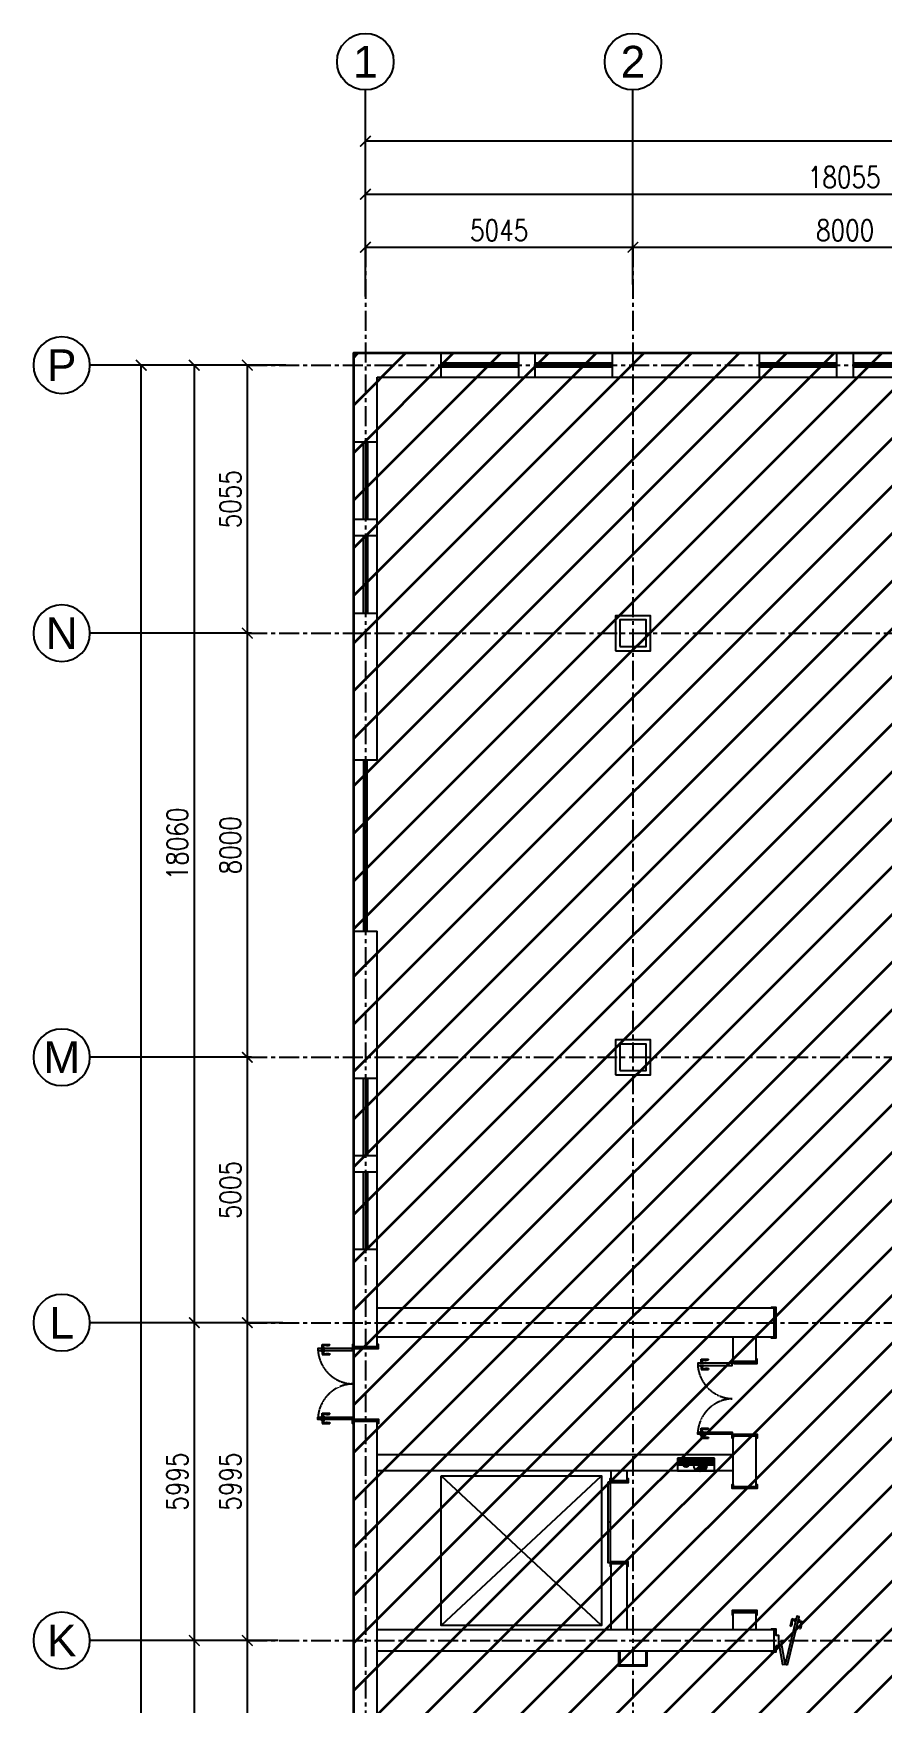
# Model space of a CAD drawing. Header units: millimetres. Extents: x -6033 to 120673, y -4970 to 90533.
# Drawn here: x -6033 to 9976, y 59030 to 90533 of the extents above; entities that cross this region are included whole.
import ezdxf
from ezdxf.enums import TextEntityAlignment as Align

# ---------------------------------------------------------------- set-up
doc = ezdxf.new("R2010")
doc.units = ezdxf.units.MM
for name, pattern in [('I-AR$0$CENTER', [2, 1.25, -0.25, 0.25, -0.25]), ('I-AR$0$DASH', [0.35, 0.25, -0.1]), ('I-AR$0$DASHDOT', [25.4, 12.7, -6.35, 0, -6.35])]:
    doc.linetypes.add(name, pattern=pattern)
doc.layers.get('DefPoints').update_dxf_attribs({"color": 250})
for name, color, linetype in [('I-AR$0$0-建-楼梯', 1, 'Continuous'), ('I-AR$0$0-建-轴号', 1, 'Continuous'), ('I-AR$0$0M-FIRE', 30, 'I-AR$0$DASHDOT'), ('I-AR$0$1-窗', 2, 'Continuous'), ('I-AR$0$A-Fire box', 12, 'Continuous'), ('I-AR$0$AXIS_TEXT', 7, 'Continuous'), ('I-AR$0$D-BASE-INTWALL', 1, 'Continuous'), ('I-AR$0$D-BASE-WALL', 4, 'Continuous'), ('I-AR$0$GZET_DIM_1-200_平面尺寸标注', 1, 'Continuous'), ('I-AR$0$I—平面—门', 1, 'Continuous')]:
    doc.layers.add(name, color=color, linetype=linetype)
for name, color, linetype, lineweight in [('I-AR$0$GZET_COL_GRID_1-200_轴线', 8, 'I-AR$0$CENTER', 25), ('I-AR$0$I-SCOPE', 252, 'Continuous', 35), ('I-AR$0$消火栓', 10, 'Continuous', 70)]:
    doc.layers.add(name, color=color, linetype=linetype, lineweight=lineweight)
doc.styles.add('I-AR$0$GZET-DIMT', font='romans.shx', dxfattribs={"width": 0.8})
doc.styles.add('I-AR$0$GZET-HT', font='arial.ttf', dxfattribs={"width": 0.8})
doc.dimstyles.new('I-AR$0$GZET_200', dxfattribs={"dimscale": 200, "dimtxt": 2, "dimasz": 1, "dimexe": 1, "dimexo": 1.5, "dimgap": 0.6, "dimtad": 1, "dimdec": 0, "dimrnd": 0.005, "dimzin": 0, "dimdsep": 46, "dimtxsty": 'I-AR$0$GZET-DIMT', "dimblk": 'I-AR$0$_ArchTick', "dimcen": 0.125, "dimclrd": 1, "dimclre": 1, "dimclrt": 2, "dimadec": 0, "dimazin": 0, "dimtfac": 1, "dimtdec": 0, "dimtix": 1, "dimtmove": 2, "dimatfit": 3, "dimldrblk": 'I-AR$0$_Dot', "dimfxl": 1, "dimtvp": 1, "dimtolj": 1, "dimtzin": 0, "dimarcsym": 0})

# ---------------------------------------------------------------- blocks, each defined once
blk = doc.blocks.new('I-AR$0$chuanghu1')
for p, q in [((0, 3230), (450, 3230)), ((0, 1770), (450, 1770)), ((0, 1460), (450, 1460)), ((0, 0), (450, 0))]:
    blk.add_line(p, q)
at = {"layer": 'I-AR$0$1-窗'}
for p, q in [((185, 3230), (185, 1770)), ((225, 3230), (225, 1770)), ((265, 3230), (265, 1770)), ((185, 1460), (185, 0)), ((225, 1460), (225, 0)), ((265, 1460), (265, 0))]:
    blk.add_line(p, q, dxfattribs=at)
blk = doc.blocks.new('I-AR$0$X1')
at = {"color": 0}
for p, q in [((-127, 121), (-67, 61)), ((-126, 135), (-59, 68)), ((-125, 106), (-74, 54)), ((-124, 148), (-52, 75)), ((-122, 159), (-45, 83)), ((-121, 87), (-81, 47)), ((-118, 170), (-38, 90)), ((-114, 179), (-31, 97)), ((-110, 62), (-88, 40)), ((-109, 189), (-24, 104)), ((-103, 197), (-17, 111)), ((-97, 205), (-10, 118)), ((-90, 213), (-3, 125)), ((-90, 36), (87, 213)), ((-83, 219), (4, 132)), ((-75, 226), (11, 139)), ((-67, 231), (18, 146)), ((-58, 236), (25, 153)), ((-48, 241), (32, 160)), ((-37, 244), (40, 167)), ((-26, 247), (47, 174)), ((-14, 249), (54, 182)), ((0, 250), (61, 189)), ((15, 249), (68, 196)), ((33, 245), (75, 203)), ((56, 235), (82, 210))]:
    blk.add_line(p, q, dxfattribs=at)
blk.add_circle((-2, 125), 125, dxfattribs=at)
blk = doc.blocks.new('I-AR$0$A$C33C75492')
at = {"layer": 'I-AR$0$A-Fire box'}
for p, q in [((-280732, 1890493), (-281432, 1890493)), ((-281432, 1890493), (-281432, 1890373)), ((-281432, 1890383), (-280732, 1890383)), ((-281432, 1890373), (-280732, 1890373)), ((-281432, 1890373), (-280732, 1890373)), ((-281432, 1890373), (-281432, 1890253)), ((-281432, 1890363), (-280732, 1890363)), ((-281432, 1890353), (-280732, 1890353)), ((-281432, 1890343), (-280732, 1890343)), ((-281432, 1890333), (-280732, 1890333)), ((-281432, 1890323), (-280732, 1890323)), ((-281432, 1890313), (-280732, 1890313)), ((-281432, 1890303), (-280732, 1890303)), ((-281432, 1890293), (-280732, 1890293)), ((-281432, 1890283), (-280732, 1890283)), ((-281432, 1890273), (-280732, 1890273)), ((-281432, 1890263), (-280732, 1890263)), ((-281432, 1890253), (-280732, 1890253)), ((-280732, 1890373), (-280732, 1890493)), ((-280732, 1890253), (-280732, 1890373))]:
    blk.add_line(p, q, dxfattribs=at)
at = {"layer": 'I-AR$0$A-Fire box', "color": 8}
for p, q in [((-280952, 1890360), (-280832, 1890360)), ((-280951, 1890370), (-280832, 1890370)), ((-280951, 1890350), (-280833, 1890350)), ((-280949, 1890380), (-280835, 1890380)), ((-280948, 1890340), (-280836, 1890340)), ((-280945, 1890390), (-280839, 1890390)), ((-280943, 1890330), (-280841, 1890330)), ((-280938, 1890400), (-280846, 1890400)), ((-280935, 1890320), (-280849, 1890320)), ((-280927, 1890410), (-280856, 1890410)), ((-280922, 1890310), (-280861, 1890310)), ((-280906, 1890420), (-280877, 1890420))]:
    blk.add_line(p, q, dxfattribs=at)
blk.add_circle((-280892, 1890361), 60, dxfattribs=at)
at = {"layer": 'I-AR$0$A-Fire box', "color": 8, "extrusion": (0, 0, -1), "xscale": -1, "zscale": -1}
blk.add_blockref('I-AR$0$X1', (281160, 1890258), dxfattribs=at)
blk = doc.blocks.new('I-AR$0$tyjuk')
at = {"layer": 'I-AR$0$I—平面—门'}
for p, q in [((252, 432), (218, 295)), ((314, 417), (252, 432)), ((309, 396), (267, 407)), ((318, 435), (304, 379)), ((310, 378), (304, 379)), ((325, 442), (307, 369)), ((314, 368), (308, 369)), ((331, 440), (314, 368)), ((318, 435), (323, 434)), ((325, 442), (331, 440)), ((380, 429), (362, 356)), ((362, 356), (369, 354)), ((386, 427), (369, 354)), ((371, 363), (376, 362)), ((389, 417), (376, 362)), ((386, 427), (380, 429)), ((380, 379), (421, 369)), ((389, 417), (384, 419)), ((385, 400), (447, 385)), ((447, 385), (414, 247)), ((232, 291), (218, 295)), ((399, 250), (414, 247))]:
    blk.add_line(p, q, dxfattribs=at)
for points in [[(171, -432), (390, 471), (342, 483), (122, -421)], [(0, 0), (73, -429), (122, -421), (49, 8)]]:
    blk.add_lwpolyline(points, close=True, dxfattribs=at)
for points in [[(267, 407, 0.208715), (252, 343, -0.061819), (232, 291, -10.704779)], [(421, 369, -0.208715), (406, 305, 0.061819), (399, 250, 10.704779)]]:
    blk.add_lwpolyline(points, format="xyb", dxfattribs=at)
blk = doc.blocks.new('I-AR$0$_AXISO')
blk.add_circle((0, 0), 0.5)
at = {"layer": 'I-AR$0$AXIS_TEXT', "style": 'I-AR$0$GZET-HT'}
blk.add_attdef('A', text='', height=0.56, dxfattribs=at).set_placement((0, 0), align=Align.MIDDLE_CENTER)
blk = doc.blocks.new('I-AR$0$_ArchTick')
at = {"color": 2, "linetype": 'ByBlock', "const_width": 0.15}
blk.add_lwpolyline([(-0.5, -0.5), (0.5, 0.5)], dxfattribs=at)
blk = doc.blocks.new('*D310')
at = {"layer": 'DefPoints', "color": 0, "transparency": 16777216}
for p in [(5270, 86500), (225, 85500), (5270, 85500)]:
    blk.add_point(p, dxfattribs=at)
at = {"layer": 'I-AR$0$GZET_DIM_1-200_平面尺寸标注', "color": 1, "lineweight": -2, "transparency": 16777216}
for p, q in [((225, 85800), (225, 86700)), ((5270, 85800), (5270, 86700)), ((225, 86500), (5270, 86500))]:
    blk.add_line(p, q, dxfattribs=at)
at = {"layer": 'I-AR$0$GZET_DIM_1-200_平面尺寸标注', "color": 1, "lineweight": -2, "transparency": 16777216, "xscale": 200, "yscale": 200, "zscale": 200, "rotation": 180}
blk.add_blockref('I-AR$0$_ArchTick', (225, 86500), dxfattribs=at)
at = {"layer": 'I-AR$0$GZET_DIM_1-200_平面尺寸标注', "color": 1, "lineweight": -2, "transparency": 16777216, "xscale": 200, "yscale": 200, "zscale": 200}
blk.add_blockref('I-AR$0$_ArchTick', (5270, 86500), dxfattribs=at)
at = {"layer": 'I-AR$0$GZET_DIM_1-200_平面尺寸标注', "color": 2, "transparency": 16777216, "insert": (2747.5, 86820), "char_height": 400, "attachment_point": 5, "style": 'I-AR$0$GZET-DIMT'}
blk.add_mtext('\\A1;5045', dxfattribs=at)
blk = doc.blocks.new('I-AR$0$_Dot')
at = {"color": 0, "linetype": 'ByBlock', "lineweight": -2}
blk.add_line((-0.5, 0), (-1, 0), dxfattribs=at)
at = {"color": 0, "linetype": 'ByBlock', "const_width": 0.5}
blk.add_lwpolyline([(-0.25, 0, 1), (0.25, 0, 1)], format="xyb", close=True, dxfattribs=at)
blk = doc.blocks.new('*D311')
at = {"layer": 'DefPoints', "color": 0, "transparency": 16777216}
for p in [(13270, 86500), (5270, 85500), (13270, 85500)]:
    blk.add_point(p, dxfattribs=at)
at = {"layer": 'I-AR$0$GZET_DIM_1-200_平面尺寸标注', "color": 1, "lineweight": -2, "transparency": 16777216}
for p, q in [((5270, 85800), (5270, 86700)), ((13270, 85800), (13270, 86700)), ((5270, 86500), (13270, 86500))]:
    blk.add_line(p, q, dxfattribs=at)
at = {"layer": 'I-AR$0$GZET_DIM_1-200_平面尺寸标注', "color": 1, "lineweight": -2, "transparency": 16777216, "xscale": 200, "yscale": 200, "zscale": 200, "rotation": 180}
blk.add_blockref('I-AR$0$_ArchTick', (5270, 86500), dxfattribs=at)
at = {"layer": 'I-AR$0$GZET_DIM_1-200_平面尺寸标注', "color": 1, "lineweight": -2, "transparency": 16777216, "xscale": 200, "yscale": 200, "zscale": 200}
blk.add_blockref('I-AR$0$_ArchTick', (13270, 86500), dxfattribs=at)
at = {"layer": 'I-AR$0$GZET_DIM_1-200_平面尺寸标注', "color": 2, "transparency": 16777216, "insert": (9270, 86820), "char_height": 400, "attachment_point": 5, "style": 'I-AR$0$GZET-DIMT'}
blk.add_mtext('\\A1;8000', dxfattribs=at)
blk = doc.blocks.new('*D268')
at = {"layer": 'DefPoints', "color": 0, "transparency": 16777216}
for p in [(-2000, 60220), (-1622, 60220), (-1622, 54220)]:
    blk.add_point(p, dxfattribs=at)
at = {"layer": 'I-AR$0$GZET_DIM_1-200_平面尺寸标注', "color": 1, "lineweight": -2, "transparency": 16777216}
for p, q in [((-1922, 60220), (-2200, 60220)), ((-2000, 54220), (-2000, 60220)), ((-1922, 54220), (-2200, 54220))]:
    blk.add_line(p, q, dxfattribs=at)
at = {"layer": 'I-AR$0$GZET_DIM_1-200_平面尺寸标注', "color": 1, "lineweight": -2, "transparency": 16777216, "xscale": 200, "yscale": 200, "zscale": 200}
for p, rotation in [((-2000, 60220), 90), ((-2000, 54220), 270)]:
    blk.add_blockref('I-AR$0$_ArchTick', p, dxfattribs=dict(at, rotation=rotation))
at = {"layer": 'I-AR$0$GZET_DIM_1-200_平面尺寸标注', "color": 2, "transparency": 16777216, "insert": (-2320, 57220), "char_height": 400, "attachment_point": 5, "rotation": 90, "style": 'I-AR$0$GZET-DIMT'}
blk.add_mtext('\\A1;6000', dxfattribs=at)
blk = doc.blocks.new('*D269')
at = {"layer": 'DefPoints', "color": 0, "transparency": 16777216}
for p in [(-2000, 66215), (-1622, 66215), (-1622, 60220)]:
    blk.add_point(p, dxfattribs=at)
at = {"layer": 'I-AR$0$GZET_DIM_1-200_平面尺寸标注', "color": 1, "lineweight": -2, "transparency": 16777216}
for p, q in [((-1922, 66215), (-2200, 66215)), ((-2000, 60220), (-2000, 66215)), ((-1922, 60220), (-2200, 60220))]:
    blk.add_line(p, q, dxfattribs=at)
at = {"layer": 'I-AR$0$GZET_DIM_1-200_平面尺寸标注', "color": 1, "lineweight": -2, "transparency": 16777216, "xscale": 200, "yscale": 200, "zscale": 200}
for p, rotation in [((-2000, 66215), 90), ((-2000, 60220), 270)]:
    blk.add_blockref('I-AR$0$_ArchTick', p, dxfattribs=dict(at, rotation=rotation))
at = {"layer": 'I-AR$0$GZET_DIM_1-200_平面尺寸标注', "color": 2, "transparency": 16777216, "insert": (-2320, 63218), "char_height": 400, "attachment_point": 5, "rotation": 90, "style": 'I-AR$0$GZET-DIMT'}
blk.add_mtext('\\A1;5995', dxfattribs=at)
blk = doc.blocks.new('*D270')
at = {"layer": 'DefPoints', "color": 0, "transparency": 16777216}
for p in [(-2000, 71220), (-1622, 71220), (-1622, 66215)]:
    blk.add_point(p, dxfattribs=at)
at = {"layer": 'I-AR$0$GZET_DIM_1-200_平面尺寸标注', "color": 1, "lineweight": -2, "transparency": 16777216}
for p, q in [((-1922, 71220), (-2200, 71220)), ((-2000, 66215), (-2000, 71220)), ((-1922, 66215), (-2200, 66215))]:
    blk.add_line(p, q, dxfattribs=at)
at = {"layer": 'I-AR$0$GZET_DIM_1-200_平面尺寸标注', "color": 1, "lineweight": -2, "transparency": 16777216, "xscale": 200, "yscale": 200, "zscale": 200}
for p, rotation in [((-2000, 71220), 90), ((-2000, 66215), 270)]:
    blk.add_blockref('I-AR$0$_ArchTick', p, dxfattribs=dict(at, rotation=rotation))
at = {"layer": 'I-AR$0$GZET_DIM_1-200_平面尺寸标注', "color": 2, "transparency": 16777216, "insert": (-2320, 68718), "char_height": 400, "attachment_point": 5, "rotation": 90, "style": 'I-AR$0$GZET-DIMT'}
blk.add_mtext('\\A1;5005', dxfattribs=at)
blk = doc.blocks.new('*D271')
at = {"layer": 'DefPoints', "color": 0, "transparency": 16777216}
for p in [(-2000, 79220), (-1622, 79220), (-1622, 71220)]:
    blk.add_point(p, dxfattribs=at)
at = {"layer": 'I-AR$0$GZET_DIM_1-200_平面尺寸标注', "color": 1, "lineweight": -2, "transparency": 16777216}
for p, q in [((-1922, 79220), (-2200, 79220)), ((-2000, 71220), (-2000, 79220)), ((-1922, 71220), (-2200, 71220))]:
    blk.add_line(p, q, dxfattribs=at)
at = {"layer": 'I-AR$0$GZET_DIM_1-200_平面尺寸标注', "color": 1, "lineweight": -2, "transparency": 16777216, "xscale": 200, "yscale": 200, "zscale": 200}
for p, rotation in [((-2000, 79220), 90), ((-2000, 71220), 270)]:
    blk.add_blockref('I-AR$0$_ArchTick', p, dxfattribs=dict(at, rotation=rotation))
at = {"layer": 'I-AR$0$GZET_DIM_1-200_平面尺寸标注', "color": 2, "transparency": 16777216, "insert": (-2320, 75220), "char_height": 400, "attachment_point": 5, "rotation": 90, "style": 'I-AR$0$GZET-DIMT'}
blk.add_mtext('\\A1;8000', dxfattribs=at)
blk = doc.blocks.new('*D272')
at = {"layer": 'DefPoints', "color": 0, "transparency": 16777216}
for p in [(-2000, 84275), (-1622, 84275), (-1622, 79220)]:
    blk.add_point(p, dxfattribs=at)
at = {"layer": 'I-AR$0$GZET_DIM_1-200_平面尺寸标注', "color": 1, "lineweight": -2, "transparency": 16777216}
for p, q in [((-1922, 84275), (-2200, 84275)), ((-2000, 79220), (-2000, 84275)), ((-1922, 79220), (-2200, 79220))]:
    blk.add_line(p, q, dxfattribs=at)
at = {"layer": 'I-AR$0$GZET_DIM_1-200_平面尺寸标注', "color": 1, "lineweight": -2, "transparency": 16777216, "xscale": 200, "yscale": 200, "zscale": 200}
for p, rotation in [((-2000, 84275), 90), ((-2000, 79220), 270)]:
    blk.add_blockref('I-AR$0$_ArchTick', p, dxfattribs=dict(at, rotation=rotation))
at = {"layer": 'I-AR$0$GZET_DIM_1-200_平面尺寸标注', "color": 2, "transparency": 16777216, "insert": (-2320, 81748), "char_height": 400, "attachment_point": 5, "rotation": 90, "style": 'I-AR$0$GZET-DIMT'}
blk.add_mtext('\\A1;5055', dxfattribs=at)
blk = doc.blocks.new('*D291')
at = {"layer": 'DefPoints', "color": 0, "transparency": 16777216}
for p in [(18280, 87500), (225, 85836), (18280, 85836)]:
    blk.add_point(p, dxfattribs=at)
at = {"layer": 'I-AR$0$GZET_DIM_1-200_平面尺寸标注', "color": 1, "lineweight": -2, "transparency": 16777216}
for p, q in [((225, 86136), (225, 87700)), ((18280, 86136), (18280, 87700)), ((225, 87500), (18280, 87500))]:
    blk.add_line(p, q, dxfattribs=at)
at = {"layer": 'I-AR$0$GZET_DIM_1-200_平面尺寸标注', "color": 1, "lineweight": -2, "transparency": 16777216, "xscale": 200, "yscale": 200, "zscale": 200, "rotation": 180}
blk.add_blockref('I-AR$0$_ArchTick', (225, 87500), dxfattribs=at)
at = {"layer": 'I-AR$0$GZET_DIM_1-200_平面尺寸标注', "color": 1, "lineweight": -2, "transparency": 16777216, "xscale": 200, "yscale": 200, "zscale": 200}
blk.add_blockref('I-AR$0$_ArchTick', (18280, 87500), dxfattribs=at)
at = {"layer": 'I-AR$0$GZET_DIM_1-200_平面尺寸标注', "color": 2, "transparency": 16777216, "insert": (9253, 87820), "char_height": 400, "attachment_point": 5, "style": 'I-AR$0$GZET-DIMT'}
blk.add_mtext('\\A1;18055', dxfattribs=at)
blk = doc.blocks.new('*D297')
at = {"layer": 'DefPoints', "color": 0, "transparency": 16777216}
for p in [(225, 88500), (225, 85268), (114415, 85060)]:
    blk.add_point(p, dxfattribs=at)
at = {"layer": 'I-AR$0$GZET_DIM_1-200_平面尺寸标注', "color": 1, "lineweight": -2, "transparency": 16777216}
for p, q in [((225, 85568), (225, 88700)), ((114415, 85360), (114415, 88700)), ((114415, 88500), (225, 88500))]:
    blk.add_line(p, q, dxfattribs=at)
at = {"layer": 'I-AR$0$GZET_DIM_1-200_平面尺寸标注', "color": 1, "lineweight": -2, "transparency": 16777216, "xscale": 200, "yscale": 200, "zscale": 200, "rotation": 180}
blk.add_blockref('I-AR$0$_ArchTick', (225, 88500), dxfattribs=at)
at = {"layer": 'I-AR$0$GZET_DIM_1-200_平面尺寸标注', "color": 1, "lineweight": -2, "transparency": 16777216, "xscale": 200, "yscale": 200, "zscale": 200}
blk.add_blockref('I-AR$0$_ArchTick', (114415, 88500), dxfattribs=at)
at = {"layer": 'I-AR$0$GZET_DIM_1-200_平面尺寸标注', "color": 2, "transparency": 16777216, "insert": (57320, 88820), "char_height": 400, "attachment_point": 5, "style": 'I-AR$0$GZET-DIMT'}
blk.add_mtext('\\A1;114190', dxfattribs=at)
blk = doc.blocks.new('*D298')
at = {"layer": 'DefPoints', "color": 0, "transparency": 16777216}
for p in [(-1031, 84275), (-3000, 66215), (-1031, 66215)]:
    blk.add_point(p, dxfattribs=at)
at = {"layer": 'I-AR$0$GZET_DIM_1-200_平面尺寸标注', "color": 1, "lineweight": -2, "transparency": 16777216}
for p, q in [((-1331, 84275), (-3200, 84275)), ((-3000, 84275), (-3000, 66215)), ((-1331, 66215), (-3200, 66215))]:
    blk.add_line(p, q, dxfattribs=at)
at = {"layer": 'I-AR$0$GZET_DIM_1-200_平面尺寸标注', "color": 1, "lineweight": -2, "transparency": 16777216, "xscale": 200, "yscale": 200, "zscale": 200}
for p, rotation in [((-3000, 84275), 90), ((-3000, 66215), 270)]:
    blk.add_blockref('I-AR$0$_ArchTick', p, dxfattribs=dict(at, rotation=rotation))
at = {"layer": 'I-AR$0$GZET_DIM_1-200_平面尺寸标注', "color": 2, "transparency": 16777216, "insert": (-3320, 75245), "char_height": 400, "attachment_point": 5, "rotation": 90, "style": 'I-AR$0$GZET-DIMT'}
blk.add_mtext('\\A1;18060', dxfattribs=at)
blk = doc.blocks.new('*D299')
at = {"layer": 'DefPoints', "color": 0, "transparency": 16777216}
for p in [(-1031, 66215), (-3000, 60220), (-1118, 60220)]:
    blk.add_point(p, dxfattribs=at)
at = {"layer": 'I-AR$0$GZET_DIM_1-200_平面尺寸标注', "color": 1, "lineweight": -2, "transparency": 16777216}
for p, q in [((-1331, 66215), (-3200, 66215)), ((-3000, 66215), (-3000, 60220)), ((-1418, 60220), (-3200, 60220))]:
    blk.add_line(p, q, dxfattribs=at)
at = {"layer": 'I-AR$0$GZET_DIM_1-200_平面尺寸标注', "color": 1, "lineweight": -2, "transparency": 16777216, "xscale": 200, "yscale": 200, "zscale": 200}
for p, rotation in [((-3000, 66215), 90), ((-3000, 60220), 270)]:
    blk.add_blockref('I-AR$0$_ArchTick', p, dxfattribs=dict(at, rotation=rotation))
at = {"layer": 'I-AR$0$GZET_DIM_1-200_平面尺寸标注', "color": 2, "transparency": 16777216, "insert": (-3320, 63218), "char_height": 400, "attachment_point": 5, "rotation": 90, "style": 'I-AR$0$GZET-DIMT'}
blk.add_mtext('\\A1;5995', dxfattribs=at)
blk = doc.blocks.new('*D300')
at = {"layer": 'DefPoints', "color": 0, "transparency": 16777216}
for p in [(-1118, 60220), (-3000, 18175), (-988, 18175)]:
    blk.add_point(p, dxfattribs=at)
at = {"layer": 'I-AR$0$GZET_DIM_1-200_平面尺寸标注', "color": 1, "lineweight": -2, "transparency": 16777216}
for p, q in [((-1418, 60220), (-3200, 60220)), ((-3000, 60220), (-3000, 18175)), ((-1288, 18175), (-3200, 18175))]:
    blk.add_line(p, q, dxfattribs=at)
at = {"layer": 'I-AR$0$GZET_DIM_1-200_平面尺寸标注', "color": 1, "lineweight": -2, "transparency": 16777216, "xscale": 200, "yscale": 200, "zscale": 200}
for p, rotation in [((-3000, 60220), 90), ((-3000, 18175), 270)]:
    blk.add_blockref('I-AR$0$_ArchTick', p, dxfattribs=dict(at, rotation=rotation))
at = {"layer": 'I-AR$0$GZET_DIM_1-200_平面尺寸标注', "color": 2, "transparency": 16777216, "insert": (-3320, 39198), "char_height": 400, "attachment_point": 5, "rotation": 90, "style": 'I-AR$0$GZET-DIMT'}
blk.add_mtext('\\A1;42045', dxfattribs=at)
blk = doc.blocks.new('*D302')
at = {"layer": 'DefPoints', "color": 0, "transparency": 16777216}
for p in [(-4000, 84275), (-972, 84275), (-962, 225)]:
    blk.add_point(p, dxfattribs=at)
at = {"layer": 'I-AR$0$GZET_DIM_1-200_平面尺寸标注', "color": 1, "lineweight": -2, "transparency": 16777216}
for p, q in [((-1272, 84275), (-4200, 84275)), ((-4000, 225), (-4000, 84275)), ((-1262, 225), (-4200, 225))]:
    blk.add_line(p, q, dxfattribs=at)
at = {"layer": 'I-AR$0$GZET_DIM_1-200_平面尺寸标注', "color": 1, "lineweight": -2, "transparency": 16777216, "xscale": 200, "yscale": 200, "zscale": 200}
for p, rotation in [((-4000, 84275), 90), ((-4000, 225), 270)]:
    blk.add_blockref('I-AR$0$_ArchTick', p, dxfattribs=dict(at, rotation=rotation))
at = {"layer": 'I-AR$0$GZET_DIM_1-200_平面尺寸标注', "color": 2, "transparency": 16777216, "insert": (-4320, 42250), "char_height": 400, "attachment_point": 5, "rotation": 90, "style": 'I-AR$0$GZET-DIMT'}
blk.add_mtext('\\A1;84050', dxfattribs=at)
blk = doc.blocks.new('I-AR$0$海龙_1211170131')
at = {"layer": 'I-AR$0$0-建-轴号', "linetype": 'Continuous'}
for p, q in [((0, 86275), (0, 89241.7)), ((5045, 86275), (5045, 89241.7)), ((-2225, 84050), (-5191.7, 84050)), ((-2225, 78995), (-5191.7, 78995)), ((-2225, 70995), (-5191.7, 70995)), ((-2225, 65990), (-5191.7, 65990)), ((-2225, 59995), (-5191.7, 59995))]:
    blk.add_line(p, q, dxfattribs=at)
at = {"layer": 'I-AR$0$GZET_COL_GRID_1-200_轴线', "ltscale": 300}
for p, q in [((0, 86275), (0, -3995)), ((5045, 86275), (5045, -3995)), ((-2225, 84050), (116415, 84050)), ((-2225, 78995), (116415, 78995)), ((-2225, 70995), (116415, 70995)), ((-2225, 65990), (116415, 65990)), ((-2225, 59995), (20565, 59995))]:
    blk.add_line(p, q, dxfattribs=at)
at = {"layer": 'I-AR$0$0-建-轴号', "linetype": 'Continuous', "xscale": 1066.666666666667, "yscale": 1066.666666666667, "zscale": 0.6666666666666664}
for p, values in [((0, 89775), {'A': '1'}), ((5045, 89775), {'A': '2'})]:
    blk.add_blockref('I-AR$0$_AXISO', p, dxfattribs=at).add_auto_attribs(values)
at = {"layer": 'I-AR$0$0-建-轴号', "linetype": 'Continuous'}
ref = blk.add_blockref('I-AR$0$_AXISO', (-5725, 84050), dxfattribs=dict(at, xscale=-1066.666666666667, yscale=1066.666666666667, zscale=0.6666666666666664, rotation=180))
ref.add_attrib('A', 'P', dxfattribs={"layer": 'I-AR$0$AXIS_TEXT', "height": 597.3, "style": 'I-AR$0$GZET-HT'}).set_placement((-5725, 84050), align=Align.MIDDLE_CENTER)
ref = blk.add_blockref('I-AR$0$_AXISO', (-5725, 78995), dxfattribs=dict(at, xscale=-1066.666666666667, yscale=1066.666666666667, zscale=0.6666666666666664, rotation=180))
ref.add_attrib('A', 'N', dxfattribs={"layer": 'I-AR$0$AXIS_TEXT', "height": 597.3, "style": 'I-AR$0$GZET-HT'}).set_placement((-5725, 78995), align=Align.MIDDLE_CENTER)
ref = blk.add_blockref('I-AR$0$_AXISO', (-5725, 70995), dxfattribs=dict(at, xscale=-1066.666666666667, yscale=1066.666666666667, zscale=0.6666666666666664, rotation=180))
ref.add_attrib('A', 'M', dxfattribs={"layer": 'I-AR$0$AXIS_TEXT', "height": 597.3, "style": 'I-AR$0$GZET-HT'}).set_placement((-5725, 70995), align=Align.MIDDLE_CENTER)
ref = blk.add_blockref('I-AR$0$_AXISO', (-5725, 65990), dxfattribs=dict(at, xscale=-1066.666666666667, yscale=1066.666666666667, zscale=0.6666666666666664, rotation=180))
ref.add_attrib('A', 'L', dxfattribs={"layer": 'I-AR$0$AXIS_TEXT', "height": 597.3, "style": 'I-AR$0$GZET-HT'}).set_placement((-5725, 65990), align=Align.MIDDLE_CENTER)
ref = blk.add_blockref('I-AR$0$_AXISO', (-5725, 59995), dxfattribs=dict(at, xscale=-1066.666666666667, yscale=1066.666666666667, zscale=0.6666666666666664, rotation=180))
ref.add_attrib('A', 'K', dxfattribs={"layer": 'I-AR$0$AXIS_TEXT', "height": 597.3, "style": 'I-AR$0$GZET-HT'}).set_placement((-5725, 59995), align=Align.MIDDLE_CENTER)
at = {"layer": 'I-AR$0$GZET_DIM_1-200_平面尺寸标注'}
for base, p1, p2, picture, middle in [((0, 88275), (114190, 84835.2), (0, 85043.1), '*D297', (57095, 88595)), ((18055, 87275), (0, 85611.1), (18055, 85611.1), '*D291', (9027.5, 87595)), ((5045, 86275), (0, 85275), (5045, 85275), '*D310', (2522.5, 86595)), ((13045, 86275), (5045, 85275), (13045, 85275), '*D311', (9045, 86595))]:
    dim = blk.add_linear_dim(base=base, p1=p1, p2=p2, dimstyle='I-AR$0$GZET_200', dxfattribs=at)
    dim.commit()
    dim.dimension.update_dxf_attribs({"geometry": picture, "text_midpoint": middle, "insert": (-225, -225)})
for base, p1, p2, angle, picture, middle in [((-4225, 84050), (-1187.1, 0), (-1197.3, 84050), 90, '*D302', (-4545, 42025)), ((-3225, 65990), (-1256.3, 84050), (-1256.3, 65990), 90, '*D298', (-3545, 75020)), ((-2225, 84050), (-1847.3, 78995), (-1847.3, 84050), 270, '*D272', (-2545, 81522.5)), ((-2225, 78995), (-1847.3, 70995), (-1847.3, 78995), 270, '*D271', (-2545, 74995)), ((-2225, 70995), (-1847.3, 65990), (-1847.3, 70995), 270, '*D270', (-2545, 68492.5)), ((-3225, 59995), (-1256.3, 65990), (-1342.6, 59995), 90, '*D299', (-3545, 62992.5)), ((-2225, 65990), (-1847.3, 59995), (-1847.3, 65990), 270, '*D269', (-2545, 62992.5)), ((-3225, 17950), (-1342.6, 59995), (-1213, 17950), 90, '*D300', (-3545, 38972.5)), ((-2225, 59995), (-1847.3, 53995), (-1847.3, 59995), 270, '*D268', (-2545, 56995))]:
    dim = blk.add_linear_dim(base=base, p1=p1, p2=p2, angle=angle, dimstyle='I-AR$0$GZET_200', dxfattribs=at)
    dim.commit()
    dim.dimension.update_dxf_attribs({"geometry": picture, "text_midpoint": middle, "insert": (-225, -225)})
blk = doc.blocks.new('I-AR')
at = {"layer": 'I-AR$0$I-SCOPE'}
h = blk.add_hatch(dxfattribs=at)
h.set_pattern_fill('ANSI31', color=256, scale=200)
h.paths.add_polyline_path([(63300, 72640), (66630, 72640), (66630, 70889), (90600, 70890), (90600, 66390), (96650, 66390), (96650, 24876), (18340, 24876), (18340, 66390), (48090, 66390), (48090, 72640), (51400, 72640), (51400, 72650), (52870, 72650), (52870, 72640), (55240, 72640), (55240, 72790), (59460, 72790), (59460, 72640), (61830, 72640), (61830, 72650), (63300, 72650)], flags=16)
h.paths.add_polyline_path([(7330, 0), (7330, -1770), (11180, -1770), (11180, 0), (18450, 0), (18450, 2900), (27550, 2900), (27550, 18090), (37037, 18090), (37037, 17350), (96200, 17350), (96200, 18120), (114640, 18120), (114640, 84500), (0, 84500), (0, 0)])
at = {"layer": 'I-AR$0$0-建-楼梯'}
for p, q in [((1653, 60505), (4676, 63324)), ((4676, 60505), (1653, 63324))]:
    blk.add_line(p, q, dxfattribs=at)
blk.add_lwpolyline([(1653, 63324), (4676, 63324), (4676, 60505), (1653, 60505)], close=True, dxfattribs=at)
at = {"layer": 'I-AR$0$0M-FIRE', "ltscale": 5, "const_width": 100}
blk.add_lwpolyline([(225, 73600), (225, 76830)], dxfattribs=at)
at = {"layer": 'I-AR$0$D-BASE-INTWALL'}
for points in [[(4940, 78890), (5600, 78890), (5600, 79550), (4940, 79550)], [(4940, 70890), (5600, 70890), (5600, 71550), (4940, 71550)]]:
    blk.add_lwpolyline(points, close=True, dxfattribs=at)
blk.add_lwpolyline([(5000, 60020), (5000, 59740), (5540, 59740), (5540, 60020)], dxfattribs=at)
at = {"layer": 'I-AR$0$D-BASE-WALL'}
for p, q in [((0, 76830), (0, 84500)), ((0, 84500), (91820, 84500)), ((450, 76830), (450, 84050)), ((450, 84050), (91820, 84050)), ((0, 76830), (450, 76830)), ((0, 65760), (0, 73600)), ((0, 73600), (450, 73600)), ((450, 65760), (450, 73600)), ((7930, 66490), (450, 66490)), ((7930, 65940), (7930, 66490)), ((7930, 65940), (450, 65940)), ((7160, 65480), (7160, 65940)), ((7590, 65480), (7590, 65940)), ((0, 65760), (450, 65760)), ((7160, 65480), (7590, 65480)), ((0, 0), (0, 64360)), ((0, 64360), (450, 64360)), ((450, 19140), (450, 64360)), ((7160, 63120), (7160, 64080)), ((7160, 64080), (7590, 64080)), ((7590, 63120), (7590, 64080)), ((7160, 63720), (450, 63720)), ((7160, 63420), (450, 63420)), ((4860, 63230), (4860, 63420)), ((5160, 63230), (5160, 63420)), ((5160, 63230), (4860, 63230)), ((7590, 63120), (7160, 63120)), ((4860, 60420), (4860, 61670)), ((5160, 61670), (4860, 61670)), ((5160, 60420), (5160, 61670)), ((7160, 60420), (7160, 60750)), ((7590, 60750), (7160, 60750)), ((7590, 60420), (7590, 60750)), ((7930, 60420), (450, 60420)), ((7930, 60020), (7930, 60420)), ((7930, 60020), (450, 60020))]:
    blk.add_line(p, q, dxfattribs=at)
for points in [[(5020, 78970), (5520, 78970), (5520, 79470), (5020, 79470)], [(5020, 70970), (5520, 70970), (5520, 71470), (5020, 71470)]]:
    blk.add_lwpolyline(points, close=True, dxfattribs=at)
for points in [[(7930, 66490), (7885, 66490), (7885, 66510), (7965, 66510), (7965, 65920), (7885, 65920), (7885, 65940), (7930, 65940), (7930, 66490)], [(0, 65760), (0, 65805), (-20, 65805), (-20, 65730), (20, 65730), (20, 65725), (470, 65725), (470, 65805), (450, 65805), (450, 65760), (0, 65760)], [(7160, 65480), (7160, 65525), (7140, 65525), (7140, 65450), (7180, 65450), (7180, 65445), (7610, 65445), (7610, 65525), (7590, 65525), (7590, 65480), (7160, 65480)], [(0, 64360), (0, 64315), (-20, 64315), (-20, 64390), (20, 64390), (20, 64395), (470, 64395), (470, 64315), (450, 64315), (450, 64360), (0, 64360)], [(7160, 64080), (7160, 64035), (7140, 64035), (7140, 64110), (7180, 64110), (7180, 64115), (7610, 64115), (7610, 64035), (7590, 64035), (7590, 64080), (7160, 64080)], [(5160, 63230), (5160, 63275), (5180, 63275), (5180, 63195), (4840, 63195), (4840, 63275), (4860, 63275), (4860, 63230), (5160, 63230)], [(7590, 63120), (7590, 63165), (7610, 63165), (7610, 63085), (7140, 63085), (7140, 63165), (7160, 63165), (7160, 63120), (7590, 63120)], [(5160, 61670), (5160, 61625), (5180, 61625), (5180, 61705), (4840, 61705), (4840, 61625), (4860, 61625), (4860, 61670), (5160, 61670)], [(7590, 60750), (7590, 60705), (7610, 60705), (7610, 60785), (7140, 60785), (7140, 60705), (7160, 60705), (7160, 60750), (7590, 60750)], [(7965, 60120), (7965, 60000), (7885, 60000), (7885, 60020), (7930, 60020), (7930, 60420), (7885, 60420), (7885, 60440), (7965, 60440), (7965, 60320), (8015, 60320), (8015, 60120), (7965, 60120)], [(5020, 60020), (5020, 59760), (5520, 59760), (5520, 60020)]]:
    blk.add_lwpolyline(points, dxfattribs=at)
at = {"layer": 'I-AR$0$I-SCOPE'}
blk.add_lwpolyline([(7330, 0), (7330, -1770), (11180, -1770), (11180, 0), (18450, 0), (18450, 2900), (27550, 2900), (27550, 18090), (37037, 18090), (37037, 17350), (96200, 17350), (96200, 18120), (114640, 18120), (114640, 84500), (0, 84500), (0, 0)], close=True, dxfattribs=at)
at = {"layer": 'I-AR$0$I—平面—门'}
for p, q in [((-613, 65737), (-538, 65737)), ((-613, 65737), (-613, 65730)), ((-613, 65730), (-539, 65730)), ((-613, 65690), (-539, 65690)), ((-613, 65684), (-613, 65690)), ((-613, 65684), (-538, 65684)), ((-605, 65742), (-547, 65742)), ((-605, 65742), (-605, 65737)), ((-605, 65678), (-605, 65684)), ((-605, 65678), (-547, 65678)), ((-587, 65806), (-445, 65806)), ((-587, 65742), (-587, 65806)), ((-587, 65678), (-587, 65614)), ((-587, 65614), (-445, 65614)), ((-565, 65742), (-565, 65785)), ((-565, 65678), (-565, 65636)), ((-547, 65737), (-547, 65742)), ((-547, 65684), (-547, 65678)), ((-539, 65730), (-539, 65737)), ((-539, 65690), (-539, 65684)), ((-445, 65791), (-445, 65806)), ((-445, 65629), (-445, 65614)), ((6529, 65456), (6603, 65456)), ((6529, 65456), (6529, 65450)), ((6529, 65450), (6603, 65450)), ((6529, 65410), (6603, 65410)), ((6529, 65404), (6529, 65410)), ((6529, 65404), (6603, 65404)), ((6537, 65462), (6595, 65462)), ((6537, 65462), (6537, 65456)), ((6537, 65398), (6537, 65404)), ((6537, 65398), (6595, 65398)), ((6555, 65526), (6697, 65526)), ((6555, 65462), (6555, 65526)), ((6555, 65398), (6555, 65334)), ((6555, 65334), (6697, 65334)), ((6577, 65462), (6577, 65504)), ((6577, 65398), (6577, 65356)), ((6595, 65456), (6595, 65462)), ((6595, 65404), (6595, 65398)), ((6603, 65450), (6603, 65456)), ((6603, 65410), (6603, 65404)), ((6697, 65511), (6697, 65526)), ((6697, 65349), (6697, 65334)), ((-613, 64437), (-538, 64437)), ((-613, 64437), (-613, 64430)), ((-613, 64430), (-539, 64430)), ((-613, 64390), (-539, 64390)), ((-613, 64384), (-613, 64390)), ((-613, 64384), (-538, 64384)), ((-605, 64442), (-547, 64442)), ((-605, 64442), (-605, 64437)), ((-605, 64378), (-605, 64384)), ((-605, 64378), (-547, 64378)), ((-587, 64506), (-445, 64506)), ((-587, 64442), (-587, 64506)), ((-587, 64378), (-587, 64314)), ((-587, 64314), (-445, 64314)), ((-565, 64442), (-565, 64485)), ((-565, 64378), (-565, 64336)), ((-547, 64437), (-547, 64442)), ((-547, 64384), (-547, 64378)), ((-539, 64430), (-539, 64437)), ((-539, 64390), (-539, 64384)), ((-445, 64491), (-445, 64506)), ((-445, 64329), (-445, 64314)), ((6529, 64156), (6603, 64156)), ((6529, 64156), (6529, 64150)), ((6529, 64150), (6603, 64150)), ((6529, 64110), (6603, 64110)), ((6529, 64104), (6529, 64110)), ((6529, 64104), (6603, 64104)), ((6537, 64162), (6595, 64162)), ((6537, 64162), (6537, 64156)), ((6537, 64098), (6537, 64104)), ((6537, 64098), (6595, 64098)), ((6555, 64226), (6697, 64226)), ((6555, 64162), (6555, 64226)), ((6555, 64098), (6555, 64034)), ((6555, 64034), (6697, 64034)), ((6577, 64162), (6577, 64204)), ((6577, 64098), (6577, 64056)), ((6595, 64156), (6595, 64162)), ((6595, 64104), (6595, 64098)), ((6603, 64150), (6603, 64156)), ((6603, 64110), (6603, 64104)), ((6697, 64211), (6697, 64226)), ((6697, 64049), (6697, 64034)), ((4840, 62450), (4800, 62450))]:
    blk.add_line(p, q, dxfattribs=at)
for points in [[(-20, 65730), (-670, 65730), (-670, 65690), (-20, 65690)], [(7140, 65450), (6490, 65450), (6490, 65410), (7140, 65410)], [(-20, 64390), (-670, 64390), (-670, 64430), (-20, 64430)], [(7140, 64110), (6490, 64110), (6490, 64150), (7140, 64150)], [(4800, 63215), (4840, 63215), (4840, 61685), (4800, 61685)]]:
    blk.add_lwpolyline(points, close=True, dxfattribs=at)
for points in [[(-565, 65785, -0.208715), (-500, 65784, 0.061819), (-445, 65791, 10.704779)], [(-565, 65636, 0.208715), (-500, 65636, -0.061819), (-445, 65629, -10.704779)], [(6577, 65504, -0.208715), (6642, 65504, 0.061819), (6697, 65511, 10.704779)], [(6577, 65356, 0.208715), (6642, 65356, -0.061819), (6697, 65349, -10.704779)], [(-565, 64485, -0.208715), (-500, 64484, 0.061819), (-445, 64491, 10.704779)], [(-565, 64336, 0.208715), (-500, 64336, -0.061819), (-445, 64329, -10.704779)], [(6577, 64204, -0.208715), (6642, 64204, 0.061819), (6697, 64211, 10.704779)], [(6577, 64056, 0.208715), (6642, 64056, -0.061819), (6697, 64049, -10.704779)]]:
    blk.add_lwpolyline(points, format="xyb", dxfattribs=at)
at = {"layer": 'I-AR$0$I—平面—门', "color": 252, "linetype": 'I-AR$0$DASH', "ltscale": 5}
for centre, start, end in [((6, 65736), 180.8587, 267.9266), ((7166, 65456), 180.8587, 267.9266), ((6, 64384), 92.0734, 179.1413), ((7166, 64104), 92.0734, 179.1413)]:
    blk.add_arc(centre, 676, start, end, dxfattribs=at)
blk.add_blockref('I-AR$0$tyjuk', (8015, 60195))
at = {"layer": 'I-AR$0$D-BASE-WALL', "rotation": 270}
for p in [(1650, 84500), (7650, 84500)]:
    blk.add_blockref('I-AR$0$chuanghu1', p, dxfattribs=at)
at = {"layer": 'I-AR$0$D-BASE-WALL'}
for p in [(0, 79600), (0, 67600)]:
    blk.add_blockref('I-AR$0$chuanghu1', p, dxfattribs=at)
at = {"layer": 'I-AR$0$GZET_COL_GRID_1-200_轴线'}
blk.add_blockref('I-AR$0$海龙_1211170131', (225, 225), dxfattribs=at)
at = {"layer": 'I-AR$0$消火栓', "color": 3, "ltscale": 0.8, "rotation": 180}
blk.add_blockref('I-AR$0$A$C33C75492', (-274622, 1953913), dxfattribs=at)

msp = doc.modelspace()

# ---------------------------------------------------------------- block references
msp.add_blockref('I-AR', (0, 0))

doc.saveas('drawing.dxf')
